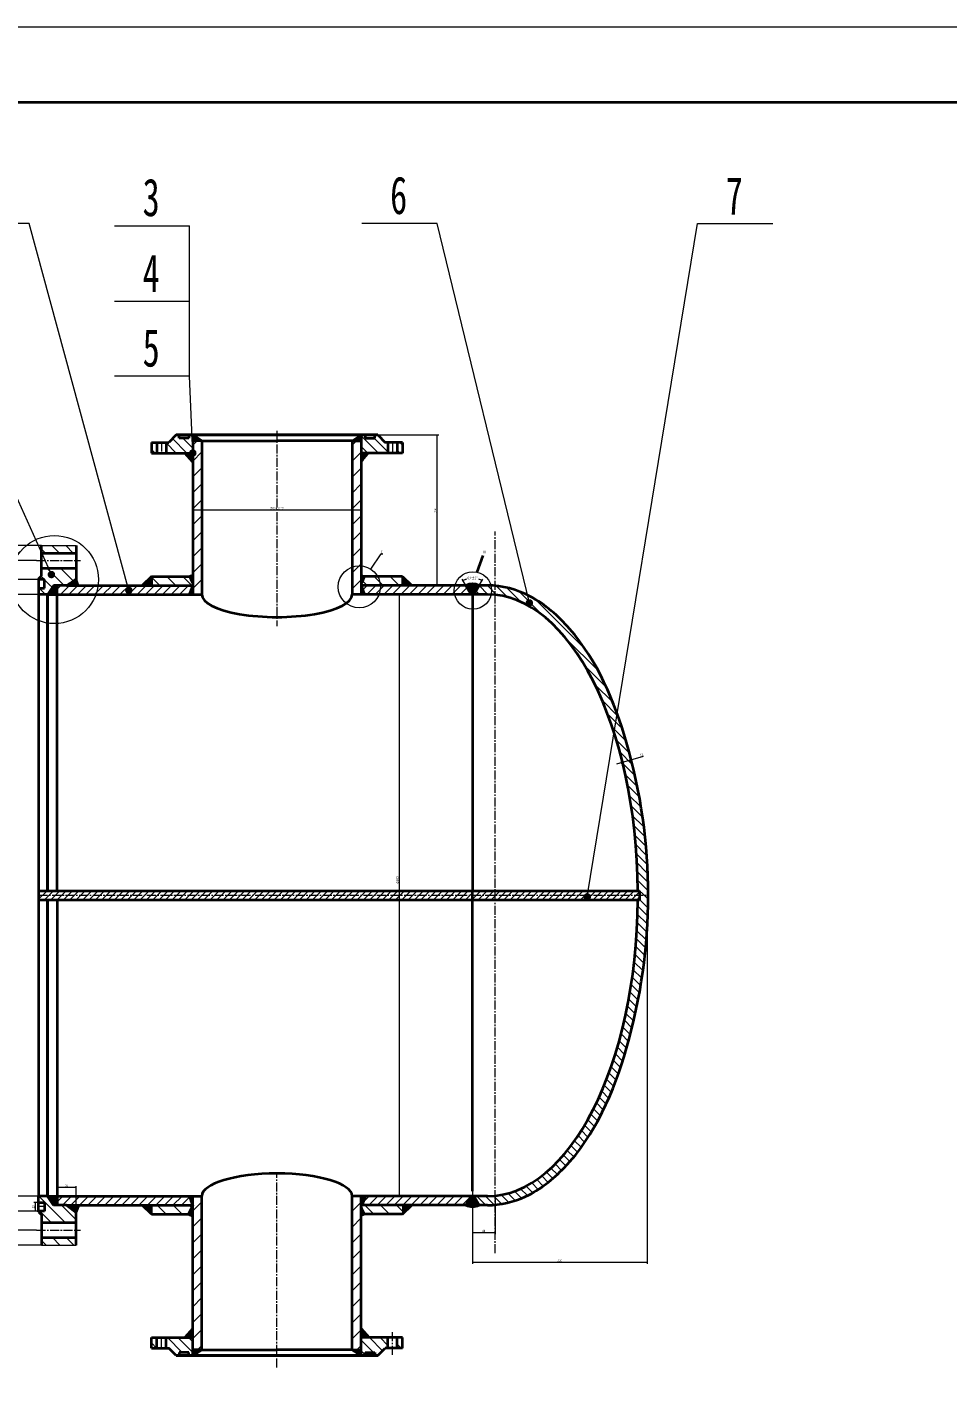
# Model space of a CAD drawing. Header units: millimetres. Extents: x -1952 to 2248, y -1493 to 1477.
# Drawn here: x -1335 to -111, y -335 to 1477 of the extents above; entities that cross this region are included whole.
import ezdxf

# ---------------------------------------------------------------- set-up
doc = ezdxf.new("R2010")
doc.units = ezdxf.units.MM
doc.linetypes.add('点画线', pattern=[18, 12, -2, 2, -2])
doc.layers.get('0').update_dxf_attribs({"lineweight": 35})
for name, color, linetype, lineweight, true_color in [('中心线层', 1, '点画线', 18, 0xff0000), ('剖面线层', 4, 'Continuous', 18, 0x00ffff), ('尺寸线层', 3, 'Continuous', 18, 0x00ff00)]:
    doc.layers.add(name, color=color, linetype=linetype, lineweight=lineweight, true_color=true_color)
doc.layers.add('粗实线层', color=7, linetype='Continuous', lineweight=35)
doc.layers.add('细实线层', color=7, linetype='Continuous', lineweight=18)
doc.styles.add('标准', font='', dxfattribs={"width": 0.667})
doc.styles.get('标准').set_extended_font_data('宋体')
doc.dimstyles.new('标准', dxfattribs={"dimscale": 10, "dimtxt": 3.5, "dimasz": 4, "dimexe": 2, "dimexo": 0, "dimtad": 1, "dimdsep": 46, "dimtxsty": '标准', "dimcen": 0, "dimdle": 6, "dimazin": 2, "dimtfac": 0.707107, "dimtdec": 3, "dimtmove": 0, "dimatfit": 3, "dimfxl": 1, "dimtolj": 1, "dimlwd": -1, "dimlwe": -1, "dimarcsym": 1})
pattern_1 = [(135, (0, 0), (-10.6066, -10.6066), [])]
pattern_2 = [(45, (0, 0), (-10.6066, 10.6066), [])]
pattern_3 = [(45, (0, 0), (-0.00707106781, 0.00707106781), [])]
pattern_4 = [(135, (0, 0), (-5.656854, -5.656854), [])]
pattern_5 = [(135, (0, 0), (-9.19239, -9.19239), [])]

# ---------------------------------------------------------------- blocks, each defined once
blk = doc.blocks.new('*X1')
at = {"layer": '粗实线层'}
blk.add_line((200, 138.5), (-200, 138.5), dxfattribs=at)
at = {"layer": '细实线层'}
blk.add_line((210, 148.5), (-210, 148.5), dxfattribs=at)
blk = doc.blocks.new('*X3')
at = {"layer": '尺寸线层', "linetype": 'Continuous'}
for points in [[(-755.7, 741.1), (-751.9, 742.4), (-752.3, 743.3)], [(-730.6, 741.1), (-734.4, 742.4), (-734, 743.3)]]:
    blk.add_hatch(color=0, dxfattribs=at).paths.add_polyline_path(points, flags=0)
at = {"layer": '尺寸线层', "color": 0}
for p, q in [((-752, 734.7), (-756.7, 742.9)), ((-734.3, 734.7), (-729.5, 742.9))]:
    blk.add_line(p, q, dxfattribs=at)
at = {"layer": '尺寸线层', "color": 0, "linetype": 'Continuous'}
for start, end in [(109.2686, 120.3398), (59.6602, 70.7314)]:
    blk.add_arc((-743.1, 719.6), 24.9, start, end, dxfattribs=at)
at = {"layer": '尺寸线层', "color": 0, "insert": (-743.1, 744.5), "char_height": 3.5, "width": 24.656, "attachment_point": 5, "line_spacing_factor": 1.15057, "style": '标准'}
blk.add_mtext('\\T1.1;60%%D%%P5%%D', dxfattribs=at)
blk = doc.blocks.new('*X4')
at = {"layer": '细实线层', "color": 0, "linetype": 'ByBlock'}
blk.add_circle((0, 0), 24.9, dxfattribs=at)
blk = doc.blocks.new('*X7')
at = {"layer": '细实线层', "color": 0, "linetype": 'ByBlock'}
for p, q in [((15.5, 23.3), (29.1, 43.7)), ((29.1, 43.7), (31.2, 43.7))]:
    blk.add_line(p, q, dxfattribs=at)
blk.add_circle((0, 0), 28, dxfattribs=at)
at = {"layer": '尺寸线层', "color": 0, "linetype": 'ByBlock', "insert": (30.1, 44.7), "char_height": 3.5, "width": 2.864, "attachment_point": 8, "line_spacing_factor": 1.15057, "style": '标准'}
blk.add_mtext('\\T1.1;I', dxfattribs=at)
blk = doc.blocks.new('*X13')
at = {"layer": '细实线层', "color": 0, "linetype": 'ByBlock'}
for p, q in [((-95.6, 69.9), (-99.8, 69.9)), ((-47.3, 34.6), (-95.6, 69.9))]:
    blk.add_line(p, q, dxfattribs=at)
blk.add_circle((0, 0), 58.6, dxfattribs=at)
at = {"layer": '尺寸线层', "color": 0, "linetype": 'ByBlock', "insert": (-97.7, 71), "char_height": 3.5, "width": 5.728, "attachment_point": 8, "line_spacing_factor": 1.15057, "style": '标准'}
blk.add_mtext('\\T1.1;II', dxfattribs=at)
blk = doc.blocks.new('*X26')
at = {"layer": '尺寸线层', "linetype": 'Continuous'}
for points in [[(-840.6, 722.7), (-840.1, 718.7), (-841.1, 718.7)], [(-840.6, -77.3), (-840.1, -73.3), (-841.1, -73.3)]]:
    blk.add_hatch(color=0, dxfattribs=at).paths.add_polyline_path(points, flags=0)
at = {"layer": '尺寸线层', "color": 0, "linetype": 'Continuous'}
for p, q in [((-831.7, 722.7), (-842.6, 722.7)), ((-840.6, 722.7), (-840.6, -77.3)), ((-790.1, -77.3), (-842.6, -77.3))]:
    blk.add_line(p, q, dxfattribs=at)
at = {"layer": '尺寸线层', "color": 0, "linetype": 'Continuous', "insert": (-843, 343.2), "char_height": 3.5, "width": 11.456, "attachment_point": 5, "rotation": 90, "line_spacing_factor": 1.15057, "style": '标准'}
blk.add_mtext('\\T1.1;%%C800', dxfattribs=at)
blk = doc.blocks.new('*X27')
at = {"layer": '尺寸线层', "linetype": 'Continuous'}
for points in [[(-1369.9, 722.7), (-1369.4, 718.7), (-1370.4, 718.7)], [(-1369.9, -77.3), (-1369.4, -73.3), (-1370.4, -73.3)]]:
    blk.add_hatch(color=0, dxfattribs=at).paths.add_polyline_path(points, flags=0)
at = {"layer": '尺寸线层', "color": 0, "linetype": 'Continuous'}
for p, q in [((-1295.5, 722.7), (-1371.9, 722.7)), ((-1369.9, 722.7), (-1369.9, -77.3)), ((-1295.5, -77.3), (-1371.9, -77.3))]:
    blk.add_line(p, q, dxfattribs=at)
at = {"layer": '尺寸线层', "color": 0, "linetype": 'Continuous', "insert": (-1372.2, 322.7), "char_height": 3.5, "width": 11.456, "attachment_point": 5, "rotation": 90, "line_spacing_factor": 1.15057, "style": '标准'}
blk.add_mtext('\\T1.1;%%C800', dxfattribs=at)
blk = doc.blocks.new('*X28')
at = {"layer": '尺寸线层', "linetype": 'Continuous'}
for points in [[(-545.3, 499.4), (-549.3, 498.7), (-549, 497.8)], [(-533.7, 502.7), (-530, 504.3), (-529.7, 503.3)]]:
    blk.add_hatch(color=0, dxfattribs=at).paths.add_polyline_path(points, flags=0)
at = {"layer": '尺寸线层', "color": 0, "linetype": 'Continuous'}
for p, q in [((-551.1, 497.7), (-515.7, 507.9)), ((-545.5, 500), (-544.8, 497.4)), ((-533.9, 503.3), (-533.2, 500.8))]:
    blk.add_line(p, q, dxfattribs=at)
at = {"layer": '尺寸线层', "color": 0, "linetype": 'Continuous', "insert": (-518.2, 509.6), "char_height": 3.5, "width": 7.237, "attachment_point": 5, "rotation": 16.0399, "line_spacing_factor": 1.15057, "style": '标准'}
blk.add_mtext('\\T1.1;12', dxfattribs=at)
blk = doc.blocks.new('*X29')
at = {"layer": '尺寸线层', "linetype": 'Continuous'}
for points in [[(-1381.6, 742.5), (-1381.1, 738.5), (-1382.1, 738.5)], [(-1381.6, -97.1), (-1381.1, -93.1), (-1382.1, -93.1)]]:
    blk.add_hatch(color=0, dxfattribs=at).paths.add_polyline_path(points, flags=0)
at = {"layer": '尺寸线层', "color": 0, "linetype": 'Continuous'}
for p, q in [((-1320.2, 742.5), (-1383.6, 742.5)), ((-1381.6, 742.5), (-1381.6, -97.1)), ((-1320.2, -97.1), (-1383.6, -97.1))]:
    blk.add_line(p, q, dxfattribs=at)
at = {"layer": '尺寸线层', "color": 0, "linetype": 'Continuous', "insert": (-1384, 322.7), "char_height": 3.5, "width": 11.456, "attachment_point": 5, "rotation": 90, "line_spacing_factor": 1.15057, "style": '标准'}
blk.add_mtext('\\T1.1;%%C845', dxfattribs=at)
blk = doc.blocks.new('*X30')
at = {"layer": '尺寸线层', "linetype": 'Continuous'}
for points in [[(-1324.7, -85.8), (-1324.2, -89.8), (-1325.2, -89.8)], [(-1324.7, -97.1), (-1324.2, -93.1), (-1325.2, -93.1)]]:
    blk.add_hatch(color=0, dxfattribs=at).paths.add_polyline_path(points, flags=0)
at = {"layer": '尺寸线层', "color": 0, "linetype": 'Continuous'}
for p, q in [((-1320.2, -85.8), (-1326.7, -85.8)), ((-1324.7, -85.8), (-1324.7, -97.1)), ((-1320.2, -97.1), (-1326.7, -97.1))]:
    blk.add_line(p, q, dxfattribs=at)
at = {"layer": '尺寸线层', "color": 0, "linetype": 'Continuous', "insert": (-1327.1, -91.4), "char_height": 3.5, "width": 2611.685, "attachment_point": 5, "rotation": 89.8846, "line_spacing_factor": 1.15057, "style": '标准'}
blk.add_mtext('\\T1.1;12', dxfattribs=at)
blk = doc.blocks.new('*X31')
at = {"layer": '尺寸线层', "linetype": 'Continuous'}
for points in [[(-1295.5, -65.9), (-1291.5, -66.4), (-1291.5, -65.4)], [(-1270.1, -65.9), (-1274.1, -66.4), (-1274.1, -65.4)]]:
    blk.add_hatch(color=0, dxfattribs=at).paths.add_polyline_path(points, flags=0)
at = {"layer": '尺寸线层', "color": 0, "linetype": 'Continuous'}
for p, q in [((-1295.5, -77.3), (-1295.5, -63.9)), ((-1270.1, -65.9), (-1295.5, -65.9)), ((-1270.1, -89.3), (-1270.1, -63.9))]:
    blk.add_line(p, q, dxfattribs=at)
at = {"layer": '尺寸线层', "color": 0, "linetype": 'Continuous', "insert": (-1282.8, -63.6), "char_height": 3.5, "width": 5.728, "attachment_point": 5, "line_spacing_factor": 1.15057, "style": '标准'}
blk.add_mtext('\\T1.1;24', dxfattribs=at)
blk = doc.blocks.new('*X32')
at = {"layer": '尺寸线层', "linetype": 'Continuous'}
for points in [[(-1431.6, 767.7), (-1432.1, 763.7), (-1431.1, 763.7)], [(-1431.6, -122.3), (-1432.1, -118.3), (-1431.1, -118.3)]]:
    blk.add_hatch(color=0, dxfattribs=at).paths.add_polyline_path(points, flags=0)
at = {"layer": '尺寸线层', "color": 0, "linetype": 'Continuous'}
for p, q in [((-1322.9, 767.7), (-1433.6, 767.7)), ((-1431.6, -122.3), (-1431.6, 767.7)), ((-1322.9, -122.3), (-1433.6, -122.3))]:
    blk.add_line(p, q, dxfattribs=at)
at = {"layer": '尺寸线层', "color": 0, "linetype": 'Continuous', "insert": (-1434, 322.7), "char_height": 3.5, "width": 8.592, "attachment_point": 5, "rotation": 90, "line_spacing_factor": 1.15057, "style": '标准'}
blk.add_mtext('\\T1.1;890', dxfattribs=at)
blk = doc.blocks.new('*X33')
at = {"layer": '尺寸线层', "linetype": 'Continuous'}
for points in [[(-1471.8, 787.7), (-1472.3, 783.7), (-1471.3, 783.7)], [(-1471.8, -142.3), (-1472.3, -138.3), (-1471.3, -138.3)]]:
    blk.add_hatch(color=0, dxfattribs=at).paths.add_polyline_path(points, flags=0)
at = {"layer": '尺寸线层', "color": 0, "linetype": 'Continuous'}
for p, q in [((-1316.1, 787.7), (-1473.8, 787.7)), ((-1471.8, -142.3), (-1471.8, 787.7)), ((-1316.1, -142.3), (-1473.8, -142.3))]:
    blk.add_line(p, q, dxfattribs=at)
at = {"layer": '尺寸线层', "color": 0, "linetype": 'Continuous', "insert": (-1474.2, 322.7), "char_height": 3.5, "width": 8.592, "attachment_point": 5, "rotation": 90, "line_spacing_factor": 1.15057, "style": '标准'}
blk.add_mtext('\\T1.1;930', dxfattribs=at)
blk = doc.blocks.new('*X34')
at = {"layer": '尺寸线层', "linetype": 'Continuous'}
for points in [[(-743.1, -125.8), (-739.1, -126.3), (-739.1, -125.3)], [(-713.1, -125.8), (-717.1, -126.3), (-717.1, -125.3)]]:
    blk.add_hatch(color=0, dxfattribs=at).paths.add_polyline_path(points, flags=0)
at = {"layer": '尺寸线层', "color": 0, "linetype": 'Continuous'}
for p, q in [((-743.1, -65.9), (-743.1, -127.8)), ((-713.1, -76.8), (-713.1, -127.8)), ((-713.1, -125.8), (-743.1, -125.8))]:
    blk.add_line(p, q, dxfattribs=at)
at = {"layer": '尺寸线层', "color": 0, "linetype": 'Continuous', "insert": (-728.1, -123.5), "char_height": 3.5, "width": 5.728, "attachment_point": 5, "line_spacing_factor": 1.15057, "style": '标准'}
blk.add_mtext('\\T1.1;40', dxfattribs=at)
blk = doc.blocks.new('*X35')
at = {"layer": '尺寸线层', "linetype": 'Continuous'}
for points in [[(-790.1, 934.7), (-790.6, 930.7), (-789.6, 930.7)], [(-790.1, 734.7), (-790.6, 738.7), (-789.6, 738.7)]]:
    blk.add_hatch(color=0, dxfattribs=at).paths.add_polyline_path(points, flags=0)
at = {"layer": '尺寸线层', "color": 0, "linetype": 'Continuous'}
for p, q in [((-869.1, 934.7), (-788.1, 934.7)), ((-790.1, 734.7), (-790.1, 934.7)), ((-798.3, 734.7), (-788.1, 734.7))]:
    blk.add_line(p, q, dxfattribs=at)
at = {"layer": '尺寸线层', "color": 0, "linetype": 'Continuous', "insert": (-792.5, 834.7), "char_height": 3.5, "width": 8.592, "attachment_point": 5, "rotation": 90, "line_spacing_factor": 1.15057, "style": '标准'}
blk.add_mtext('\\T1.1;200', dxfattribs=at)
blk = doc.blocks.new('*X36')
at = {"layer": '尺寸线层', "linetype": 'Continuous'}
for points in [[(-1115.1, 834.7), (-1111.1, 834.2), (-1111.1, 835.2)], [(-891.1, 834.7), (-895.1, 834.2), (-895.1, 835.2)]]:
    blk.add_hatch(color=0, dxfattribs=at).paths.add_polyline_path(points, flags=0)
at = {"layer": '尺寸线层', "color": 0, "linetype": 'Continuous'}
for p, q in [((-1115.1, 822.9), (-1115.1, 836.7)), ((-891.1, 834.7), (-1115.1, 834.7)), ((-891.1, 832.1), (-891.1, 836.7))]:
    blk.add_line(p, q, dxfattribs=at)
at = {"layer": '尺寸线层', "color": 0, "linetype": 'Continuous', "insert": (-1003.1, 837.1), "char_height": 3.5, "width": 22.538, "attachment_point": 5, "line_spacing_factor": 1.15057, "style": '标准'}
blk.add_mtext('\\T1.1;%%C224×12', dxfattribs=at)
blk = doc.blocks.new('*X37')
at = {"layer": '尺寸线层', "linetype": 'Continuous'}
for points in [[(-743.1, -165), (-739.1, -164.5), (-739.1, -165.5)], [(-511.1, -165), (-515.1, -164.5), (-515.1, -165.5)]]:
    blk.add_hatch(color=0, dxfattribs=at).paths.add_polyline_path(points, flags=0)
at = {"layer": '尺寸线层', "color": 0, "linetype": 'Continuous'}
for p, q in [((-511.1, 322.7), (-511.1, -167)), ((-743.1, -127.8), (-743.1, -167)), ((-743.1, -165), (-511.1, -165))]:
    blk.add_line(p, q, dxfattribs=at)
at = {"layer": '尺寸线层', "color": 0, "linetype": 'Continuous', "insert": (-627.1, -162.7), "char_height": 3.5, "width": 8.592, "attachment_point": 5, "line_spacing_factor": 1.15057, "style": '标准'}
blk.add_mtext('\\T1.1;250', dxfattribs=at)
blk = doc.blocks.new('*X43')
at = {"layer": '细实线层', "lineweight": 18}
h = blk.add_hatch(color=256, dxfattribs=at)
edge = h.paths.add_edge_path(flags=0)
edge.add_arc((0, 0), 5, 0, 360)
at = {"layer": '细实线层'}
for p, q in [((-210, 466.6), (-310, 466.6)), ((0, 0), (-210, 466.6))]:
    blk.add_line(p, q, dxfattribs=at)
at = {"layer": '细实线层', "lineweight": 18, "insert": (-260, 478.6), "char_height": 50, "width": 40.914, "attachment_point": 8, "line_spacing_factor": 1.15057, "style": '标准'}
blk.add_mtext('\\T1.1;1', dxfattribs=at)
blk = doc.blocks.new('*X44')
at = {"layer": '细实线层', "lineweight": 18}
h = blk.add_hatch(color=256, dxfattribs=at)
edge = h.paths.add_edge_path(flags=0)
edge.add_arc((0, 0), 5, 0, 360)
at = {"layer": '细实线层'}
for p, q in [((-132.6, 487.5), (-232.6, 487.5)), ((0, 0), (-132.6, 487.5))]:
    blk.add_line(p, q, dxfattribs=at)
at = {"layer": '细实线层', "lineweight": 18, "insert": (-182.6, 499.5), "char_height": 50, "width": 40.914, "attachment_point": 8, "line_spacing_factor": 1.15057, "style": '标准'}
blk.add_mtext('\\T1.1;2', dxfattribs=at)
blk = doc.blocks.new('*X45')
at = {"layer": '细实线层', "lineweight": 18}
h = blk.add_hatch(color=256, dxfattribs=at)
edge = h.paths.add_edge_path(flags=0)
edge.add_arc((0, 0), 5, 0, 360)
at = {"layer": '细实线层'}
for p, q in [((-104.2, 302.1), (-4.2, 302.1)), ((-4.2, 202.1), (-4.2, 302.1)), ((-104.2, 202.1), (-4.2, 202.1)), ((-4.2, 102.1), (-4.2, 202.1)), ((-4.2, 102.1), (-104.2, 102.1)), ((0, 0), (-4.2, 102.1))]:
    blk.add_line(p, q, dxfattribs=at)
at = {"layer": '细实线层', "lineweight": 18, "char_height": 50, "width": 40.914, "attachment_point": 8, "line_spacing_factor": 1.15057, "style": '标准'}
for s, insert in [('\\T1.1;3', (-54.2, 314.1)), ('\\T1.1;4', (-54.2, 214.1)), ('\\T1.1;5', (-54.2, 114.1))]:
    blk.add_mtext(s, dxfattribs=dict(at, insert=insert))
blk = doc.blocks.new('*X46')
at = {"layer": '细实线层', "lineweight": 18}
h = blk.add_hatch(color=256, dxfattribs=at)
edge = h.paths.add_edge_path(flags=0)
edge.add_arc((0, 0), 5, 0, 360)
at = {"layer": '细实线层'}
for p, q in [((-122.6, 504.2), (-222.6, 504.2)), ((0, 0), (-122.6, 504.2))]:
    blk.add_line(p, q, dxfattribs=at)
at = {"layer": '细实线层', "lineweight": 18, "insert": (-172.6, 516.2), "char_height": 50, "width": 40.914, "attachment_point": 8, "line_spacing_factor": 1.15057, "style": '标准'}
blk.add_mtext('\\T1.1;6', dxfattribs=at)
blk = doc.blocks.new('*X47')
at = {"layer": '细实线层', "lineweight": 18}
h = blk.add_hatch(color=256, dxfattribs=at)
edge = h.paths.add_edge_path(flags=0)
edge.add_arc((0, 0), 5, 0, 360)
at = {"layer": '细实线层'}
for p, q in [((0, 0), (146.7, 895.2)), ((146.7, 895.2), (246.7, 895.2))]:
    blk.add_line(p, q, dxfattribs=at)
at = {"layer": '细实线层', "lineweight": 18, "insert": (196.7, 907.2), "char_height": 50, "width": 40.914, "attachment_point": 8, "line_spacing_factor": 1.15057, "style": '标准'}
blk.add_mtext('\\T1.1;7', dxfattribs=at)

msp = doc.modelspace()

# ---------------------------------------------------------------- hatches: boundary and pattern name
at = {"layer": '剖面线层'}
h = msp.add_hatch(dxfattribs=at)
h.set_pattern_fill('UserPattern', color=256, scale=10, angle=135, style=0, pattern_type=0)
h.set_pattern_definition([(135, (0, 0), (-7.07107, -7.07107), [])])
h.paths.add_polyline_path([(-843.201, -279.265), (-843.201, -271.284), (-843.201, -265.265), (-836.133, -265.265), (-836.133, -279.265)], flags=0)
h.paths.add_polyline_path([(-891.133, -281.584), (-891.133, -274.735), (-891.133, -265.265), (-880.747, -265.265), (-855.615, -265.265), (-855.615, -279.265), (-859.133, -279.265), (-869.133, -289.265), (-872.967, -289.265), (-872.967, -285.021), (-885.753, -285.021), (-885.753, -289.265), (-891.133, -289.265)], flags=0)
h.paths.add_polyline_path([(-1150.651, -279.265), (-1150.651, -275.483), (-1150.651, -265.265), (-1125.519, -265.265), (-1120.271, -265.265), (-1115.133, -265.265), (-1115.133, -281.584), (-1115.133, -289.265), (-1120.513, -289.265), (-1120.513, -285.021), (-1133.3, -285.021), (-1133.3, -289.265), (-1137.133, -289.265), (-1147.133, -279.265)], flags=0)
h.paths.add_polyline_path([(-1170.133, -279.265), (-1170.133, -271.471), (-1170.133, -265.265), (-1163.065, -265.265), (-1163.065, -279.265)], flags=0)
h.paths.add_polyline_path([(-843.201, 910.735), (-843.201, 918.747), (-843.201, 924.735), (-836.133, 924.735), (-836.133, 910.735)], flags=0)
h.paths.add_polyline_path([(-891.133, 910.735), (-891.133, 920.059), (-891.133, 927.054), (-891.133, 934.735), (-885.753, 934.735), (-885.753, 930.492), (-872.967, 930.492), (-872.967, 934.735), (-869.133, 934.735), (-859.133, 924.735), (-855.615, 924.735), (-855.615, 910.735)], flags=0)
h.paths.add_polyline_path([(-1150.651, 910.735), (-1150.651, 923.437), (-1150.651, 924.735), (-1147.133, 924.735), (-1137.133, 934.735), (-1133.3, 934.735), (-1133.3, 930.492), (-1120.513, 930.492), (-1120.513, 934.735), (-1115.133, 934.735), (-1115.133, 927.054), (-1115.133, 910.735), (-1125.519, 910.735)], flags=0)
h.paths.add_polyline_path([(-1170.133, 910.735), (-1170.133, 918.566), (-1170.133, 924.735), (-1163.065, 924.735), (-1163.065, 910.735)], flags=0)
h = msp.add_hatch(dxfattribs=at)
h.set_pattern_fill('ANSI37', color=256, scale=0.01, style=0)
h.paths.add_polyline_path([(-1115.133, 927.054), (-1115.133, 931.221), (-1115.133, 934.735), (-1103.133, 927.054)], flags=0)
h = msp.add_hatch(dxfattribs=at)
h.set_pattern_fill('UserPattern', color=256, scale=15, angle=45, style=0, pattern_type=0)
h.set_pattern_definition(pattern_2)
h.paths.add_polyline_path([(-1115.133, 746.735), (-1115.133, 866.013), (-1115.133, 910.735), (-1115.133, 927.054), (-1103.133, 927.054), (-1103.133, 722.735), (-1115.133, 722.735), (-1115.133, 734.735)], flags=0)
h.paths.add_polyline_path([(-903.133, 722.735), (-903.133, 836.302), (-903.133, 927.054), (-891.133, 927.054), (-891.133, 910.735), (-891.133, 746.735), (-891.133, 734.735), (-891.133, 722.735)], flags=0)
h = msp.add_hatch(dxfattribs=at)
h.set_pattern_fill('ANSI37', color=256, scale=0.01, style=0)
h.paths.add_polyline_path([(-903.133, 927.054), (-898.04, 930.314), (-891.133, 934.735), (-891.133, 927.054)], flags=0)
h = msp.add_hatch(dxfattribs=at)
h.set_pattern_fill('UserPattern', color=256, scale=0.01, angle=45, style=0, pattern_type=0)
h.set_pattern_definition(pattern_3)
h.paths.add_polyline_path([(-1115.133, 910.735), (-1115.133, 905.513), (-1115.133, 898.476), (-1125.519, 910.735)], flags=0)
h = msp.add_hatch(dxfattribs=at)
h.set_pattern_fill('UserPattern', color=256, scale=0.01, angle=45, style=0, pattern_type=0)
h.set_pattern_definition(pattern_3)
h.paths.add_polyline_path([(-891.133, 910.735), (-891.133, 905.513), (-891.133, 898.476), (-880.747, 910.735)], flags=0)
h = msp.add_hatch(dxfattribs=at)
h.set_pattern_fill('UserPattern', color=256, scale=13, angle=135, style=0, pattern_type=0)
h.set_pattern_definition(pattern_5)
h.paths.add_polyline_path([(-1316.133, 777.735), (-1316.133, 784.588), (-1316.133, 787.735), (-1270.133, 787.735), (-1270.133, 777.735)], flags=0)
h.paths.add_polyline_path([(-1320.175, 743.447), (-1317.662, 745.966), (-1316.133, 747.498), (-1316.133, 757.735), (-1270.133, 757.735), (-1270.133, 743.085), (-1270.133, 734.735), (-1283.133, 734.735), (-1295.465, 734.735), (-1295.465, 722.735), (-1308.238, 722.735), (-1320.133, 722.735), (-1320.15, 731.272), (-1312.238, 731.272), (-1312.238, 742.549), (-1320.173, 742.549)], flags=0)
h = msp.add_hatch(dxfattribs=at)
h.set_pattern_fill('ANSI37', color=256, scale=0.01, style=0)
h.paths.add_polyline_path([(-1266.656, 734.735), (-1267.352, 736.637), (-1270.133, 744.235), (-1283.133, 734.735)], flags=0)
h = msp.add_hatch(dxfattribs=at)
h.set_pattern_fill('ANSI37', color=256, scale=0.01, style=0)
h.paths.add_polyline_path([(-1182.286, 734.735), (-1177.48, 739.482), (-1170.133, 746.735), (-1170.133, 734.735)], flags=0)
h = msp.add_hatch(dxfattribs=at)
h.set_pattern_fill('UserPattern', color=256, scale=15, angle=135, style=0, pattern_type=0)
h.set_pattern_definition(pattern_1)
h.paths.add_polyline_path([(-891.133, 734.735), (-891.133, 739.796), (-891.133, 746.735), (-836.133, 746.735), (-836.133, 734.735)], flags=0)
h.paths.add_polyline_path([(-1170.133, 734.735), (-1170.133, 737.564), (-1170.133, 746.735), (-1115.133, 746.735), (-1115.133, 734.735)], flags=0)
h = msp.add_hatch(dxfattribs=at)
h.set_pattern_fill('UserPattern', color=256, scale=0.01, angle=45, style=0, pattern_type=0)
h.set_pattern_definition(pattern_3)
h.paths.add_polyline_path([(-1120.685, 746.735), (-1120.032, 745.324), (-1115.133, 734.735), (-1115.133, 746.735)], flags=0)
h.paths.add_polyline_path([(-1115.133, 749.118), (-1119.331, 747.406), (-1120.731, 746.835), (-1120.685, 746.735), (-1115.133, 746.735)], flags=0)
h = msp.add_hatch(dxfattribs=at)
h.set_pattern_fill('UserPattern', color=256, scale=0.01, angle=45, style=0, pattern_type=0)
h.set_pattern_definition(pattern_3)
h.paths.add_polyline_path([(-885.582, 746.735), (-886.235, 745.324), (-891.133, 734.735), (-891.133, 746.735)], flags=0)
h.paths.add_polyline_path([(-891.133, 749.118), (-886.935, 747.406), (-885.536, 746.835), (-885.582, 746.735), (-891.133, 746.735)], flags=0)
h = msp.add_hatch(dxfattribs=at)
h.set_pattern_fill('ANSI37', color=256, scale=0.01, style=0)
h.paths.add_polyline_path([(-836.133, 734.735), (-836.133, 734.945), (-836.133, 746.735), (-823.98, 734.735)], flags=0)
h = msp.add_hatch(dxfattribs=at)
h.set_pattern_fill('ANSI37', color=256, scale=0.01, style=0)
h.paths.add_polyline_path([(-1300.518, 734.735), (-1303.749, 729.713), (-1308.238, 722.735), (-1295.465, 722.735), (-1295.465, 734.735)], flags=0)
h = msp.add_hatch(dxfattribs=at)
h.set_pattern_fill('ANSI37', color=256, scale=0.01, style=0)
h.paths.add_polyline_path([(-1300.518, 734.735), (-1303.749, 729.713), (-1308.238, 722.735), (-1295.465, 722.735), (-1295.465, 734.735)], flags=0)
h = msp.add_hatch(dxfattribs=at)
h.set_pattern_fill('UserPattern', color=256, scale=8, angle=45, style=0, pattern_type=0)
h.set_pattern_definition([(45, (0, 0), (-5.656854, 5.656854), [])])
h.paths.add_polyline_path([(-1295.465, 722.735), (-1295.465, 729.414), (-1295.465, 734.735), (-1283.133, 734.735), (-1270.133, 734.735), (-1182.286, 734.735), (-1170.133, 734.735), (-1115.133, 734.735), (-1115.133, 722.735)], flags=0)
h.paths.add_polyline_path([(-891.133, 722.735), (-891.133, 728.965), (-891.133, 734.735), (-836.133, 734.735), (-823.98, 734.735), (-751.969, 734.735), (-744.945, 722.735)], flags=0)
h.paths.add_polyline_path([(-890.126, -89.265), (-887.765, -82.947), (-885.641, -77.265), (-744.945, -77.265), (-751.969, -89.265)], flags=0)
h.paths.add_polyline_path([(-1295.465, -89.265), (-1295.465, -81.431), (-1295.465, -77.265), (-1115.133, -77.265), (-1115.133, -89.265), (-1170.133, -89.265), (-1266.656, -89.265), (-1270.133, -89.265), (-1283.133, -89.265)], flags=0)
h = msp.add_hatch(dxfattribs=at)
h.set_pattern_fill('ANSI37', color=256, scale=0.01, style=0)
h.paths.add_polyline_path([(-1115.133, 734.735), (-1115.133, 733.651), (-1115.133, 722.735), (-1120.625, 722.735), (-1116.141, 734.735)], flags=0)
h.paths.add_polyline_path([(-1115.692, 735.937), (-1115.314, 735.124), (-1115.133, 734.735), (-1116.141, 734.735)], flags=0)
h = msp.add_hatch(dxfattribs=at)
h.set_pattern_fill('ANSI37', color=256, scale=0.01, style=0)
h.paths.add_polyline_path([(-891.133, 734.735), (-891.133, 733.651), (-891.133, 722.735), (-885.641, 722.735), (-890.126, 734.735)], flags=0)
h.paths.add_polyline_path([(-890.575, 735.937), (-890.953, 735.124), (-891.133, 734.735), (-890.126, 734.735)], flags=0)
h = msp.add_hatch(dxfattribs=at)
h.set_pattern_fill('ANSI37', color=256, scale=0.01, style=0)
edge = h.paths.add_edge_path(flags=0)
edge.add_line((-742.581, 724.901), (-751.297, 734.031))
edge.add_line((-751.297, 734.031), (-751.969, 734.735))
edge.add_arc((-743.133, 716.034), 20.684, 64.711003, 115.288997, ccw=False)
edge.add_line((-734.297, 734.735), (-742.581, 724.901))
h = msp.add_hatch(dxfattribs=at)
h.set_pattern_fill('ANSI37', color=256, scale=0.01, style=0)
edge = h.paths.add_edge_path(flags=0)
edge.add_line((-744.945, 722.735), (-751.493, 733.923))
edge.add_line((-751.493, 733.923), (-751.969, 734.735))
edge.add_line((-743.133, 734.735), (-743.133, 722.735))
edge.add_line((-743.133, 722.735), (-744.945, 722.735))
edge = h.paths.add_edge_path(flags=0)
edge.add_line((-743.133, 722.735), (-743.133, 733.037))
edge.add_line((-743.133, 733.037), (-743.133, 734.735))
edge.add_line((-734.297, 734.735), (-741.321, 722.735))
edge.add_line((-741.321, 722.735), (-743.133, 722.735))
h = msp.add_hatch(dxfattribs=at)
h.set_pattern_fill('ANSI37', color=256, scale=0.01, style=0)
edge = h.paths.add_edge_path(flags=0)
edge.add_line((-743.133, 725.48), (-750.351, 733.04))
edge.add_line((-750.351, 733.04), (-751.969, 734.735))
edge.add_line((-743.133, 734.735), (-743.133, 725.48))
edge = h.paths.add_edge_path(flags=0)
edge.add_line((-743.133, 725.48), (-743.133, 733.08))
edge.add_line((-743.133, 733.08), (-743.133, 734.735))
edge.add_line((-734.297, 734.735), (-742.581, 724.901))
edge.add_line((-742.581, 724.901), (-743.133, 725.48))
h = msp.add_hatch(dxfattribs=at)
h.set_pattern_fill('UserPattern', color=256, scale=8, angle=135, style=0, pattern_type=0)
h.set_pattern_definition(pattern_4)
edge = h.paths.add_edge_path(flags=0)
edge.add_ellipse((-723.133, 322.735), major_axis=(0, 400), ratio=0.5, start_angle=270, end_angle=282.31847)
edge.add_ellipse((-723.133, 322.735), major_axis=(0, 400), ratio=0.5, start_angle=282.31847, end_angle=360)
edge.add_line((-723.133, 722.735), (-741.321, 722.735))
edge.add_line((-741.321, 722.735), (-734.297, 734.735))
edge.add_line((-734.297, 734.735), (-723.133, 734.735))
edge.add_spline(control_points=[(-723.133, 734.735), (-704.04, 734.735), (-665.257, 724.718), (-594.594, 666.179), (-556.202, 587.735), (-538.399, 526.063), (-521.062, 466.005), (-511.053, 397.047), (-511.055, 322.735)], knot_values=[0, 0, 0, 0, 81.92288349, 163.84576698, 327.69153396, 327.69153396, 327.69153396, 503.3200708, 503.3200708, 503.3200708, 503.3200708], weights=[1, 0.9776709, 0.94417725, 0.92184815, 0.9553418, 1, 0.91067385, 0.84528518, 0.803834], degree=3, periodic=0)
edge.add_line((-511.055, 322.735), (-523.133, 322.735))
h = msp.add_hatch(dxfattribs=at)
h.set_pattern_fill('UserPattern', color=256, scale=6, angle=45, style=0, pattern_type=0)
h.set_pattern_definition([(45, (0, 0), (-4.24264, 4.24264), [])])
h.paths.add_polyline_path([(-1320.24, 316.735), (-1320.24, 317.144), (-1320.238, 322.735), (-521.267, 322.735), (-521.267, 316.735), (-523.156, 316.735), (-1295.465, 316.735), (-1308.238, 316.735)], flags=0)
h.paths.add_polyline_path([(-1320.238, 322.735), (-1320.238, 323.303), (-1320.237, 328.735), (-1308.238, 328.735), (-1295.465, 328.735), (-523.156, 328.735), (-521.267, 328.735), (-521.267, 322.735)], flags=0)
h = msp.add_hatch(dxfattribs=at)
h.set_pattern_fill('UserPattern', color=256, scale=8, angle=135, style=0, pattern_type=0)
h.set_pattern_definition(pattern_4)
edge = h.paths.add_edge_path(flags=0)
edge.add_ellipse((-723.133, 322.735), major_axis=(0, 400), ratio=0.5, start_angle=180, end_angle=199.778343)
edge.add_ellipse((-723.133, 322.735), major_axis=(0, 400), ratio=0.5, start_angle=199.778343, end_angle=270)
edge.add_line((-523.133, 322.735), (-511.055, 322.735))
edge.add_spline(control_points=[(-511.055, 322.735), (-511.057, 251.915), (-520.172, 182.547), (-558.038, 51.375), (-599.603, -28.307), (-670.69, -81.259), (-706.264, -89.265), (-723.133, -89.265)], knot_values=[0, 0, 0, 0, 159.54363792, 159.54363792, 331.44969143, 417.40271819, 503.35574494, 503.35574494, 503.35574494, 503.35574494], weights=[0.803834, 0.76794467, 0.75, 0.75, 0.78125, 0.88541667, 0.95833333, 1], degree=3, periodic=0)
edge.add_line((-723.133, -89.265), (-734.297, -89.265))
edge.add_line((-734.297, -89.265), (-741.321, -77.265))
edge.add_line((-741.321, -77.265), (-723.133, -77.265))
h = msp.add_hatch(dxfattribs=at)
h.set_pattern_fill('UserPattern', color=256, scale=13, angle=135, style=0, pattern_type=0)
h.set_pattern_definition(pattern_5)
h.paths.add_polyline_path([(-1316.133, -102.028), (-1316.179, -101.981), (-1320.175, -97.977), (-1320.173, -97.079), (-1312.238, -97.079), (-1312.238, -90.802), (-1312.238, -85.802), (-1320.15, -85.801), (-1320.133, -77.265), (-1308.238, -77.265), (-1300.518, -89.265), (-1295.465, -89.265), (-1283.133, -89.265), (-1270.133, -98.765), (-1270.133, -112.265), (-1316.133, -112.265)], flags=0)
h.paths.add_polyline_path([(-1316.133, -142.265), (-1316.133, -138.571), (-1316.133, -132.265), (-1270.133, -132.265), (-1270.133, -142.265)], flags=0)
h = msp.add_hatch(dxfattribs=at)
h.set_pattern_fill('ANSI37', color=256, scale=0.01, style=0)
h.paths.add_polyline_path([(-1300.518, -89.265), (-1303.749, -84.243), (-1308.238, -77.265), (-1295.465, -77.265), (-1295.465, -89.265)], flags=0)
h = msp.add_hatch(dxfattribs=at)
h.set_pattern_fill('ANSI37', color=256, scale=0.01, style=0)
h.paths.add_polyline_path([(-1270.133, -98.765), (-1280.465, -91.215), (-1283.133, -89.265), (-1266.656, -89.265)], flags=0)
h = msp.add_hatch(dxfattribs=at)
h.set_pattern_fill('ANSI37', color=256, scale=0.01, style=0)
h.paths.add_polyline_path([(-1283.133, -89.265), (-1280.004, -91.552), (-1270.133, -98.765), (-1266.862, -89.265)], flags=0)
h = msp.add_hatch(dxfattribs=at)
h.set_pattern_fill('ANSI37', color=256, scale=0.01, style=0)
h.paths.add_polyline_path([(-1266.656, -89.265), (-1267.352, -91.167), (-1270.133, -98.765), (-1283.133, -89.265)], flags=0)
h = msp.add_hatch(dxfattribs=at)
h.set_pattern_fill('ANSI37', color=256, scale=0.01, style=0)
h.paths.add_polyline_path([(-1266.656, -89.265), (-1267.352, -91.167), (-1270.133, -98.765), (-1283.133, -89.265)], flags=0)
h = msp.add_hatch(dxfattribs=at)
h.set_pattern_fill('ANSI37', color=256, scale=0.01, style=0)
h.paths.add_polyline_path([(-1182.286, -89.265), (-1177.48, -94.011), (-1170.133, -101.265), (-1170.133, -89.265)], flags=0)
h = msp.add_hatch(dxfattribs=at)
h.set_pattern_fill('UserPattern', color=256, scale=15, angle=135, style=0, pattern_type=0)
h.set_pattern_definition(pattern_1)
h.paths.add_polyline_path([(-891.133, -101.265), (-891.133, -95.915), (-891.133, -89.265), (-836.133, -89.265), (-836.133, -101.265)], flags=0)
h.paths.add_polyline_path([(-1170.133, -101.265), (-1170.133, -95.528), (-1170.133, -89.265), (-1115.133, -89.265), (-1115.133, -101.265)], flags=0)
h = msp.add_hatch(dxfattribs=at)
h.set_pattern_fill('UserPattern', color=256, scale=0.01, angle=45, style=0, pattern_type=0)
h.set_pattern_definition(pattern_3)
h.paths.add_polyline_path([(-1120.685, -101.265), (-1120.032, -99.853), (-1115.133, -89.265), (-1115.133, -101.265)], flags=0)
h.paths.add_polyline_path([(-1115.133, -103.648), (-1119.331, -101.935), (-1120.731, -101.364), (-1120.685, -101.265), (-1115.133, -101.265)], flags=0)
h = msp.add_hatch(dxfattribs=at)
h.set_pattern_fill('ANSI37', color=256, scale=0.01, style=0)
h.paths.add_polyline_path([(-1115.133, -89.265), (-1115.133, -88.18), (-1115.133, -77.265), (-1120.625, -77.265), (-1116.141, -89.265)], flags=0)
h.paths.add_polyline_path([(-1115.692, -90.467), (-1115.314, -89.654), (-1115.133, -89.265), (-1116.141, -89.265)], flags=0)
h = msp.add_hatch(dxfattribs=at)
h.set_pattern_fill('UserPattern', color=256, scale=15, angle=45, style=0, pattern_type=0)
h.set_pattern_definition(pattern_2)
h.paths.add_polyline_path([(-903.133, -281.584), (-903.133, -108.298), (-903.133, -77.265), (-891.133, -77.265), (-891.133, -89.265), (-891.133, -101.265), (-891.133, -265.265), (-891.133, -281.584)], flags=0)
h.paths.add_polyline_path([(-1115.133, -265.265), (-1115.133, -126.485), (-1115.133, -101.265), (-1115.133, -89.265), (-1115.133, -77.265), (-1103.133, -77.265), (-1103.133, -281.584), (-1115.133, -281.584)], flags=0)
h = msp.add_hatch(dxfattribs=at)
h.set_pattern_fill('ANSI37', color=256, scale=0.01, style=0)
h.paths.add_polyline_path([(-891.133, -89.265), (-891.133, -88.18), (-891.133, -77.265), (-885.641, -77.265), (-890.126, -89.265)], flags=0)
h.paths.add_polyline_path([(-890.575, -90.467), (-890.953, -89.654), (-891.133, -89.265), (-890.126, -89.265)], flags=0)
h = msp.add_hatch(dxfattribs=at)
h.set_pattern_fill('UserPattern', color=256, scale=0.01, angle=45, style=0, pattern_type=0)
h.set_pattern_definition(pattern_3)
h.paths.add_polyline_path([(-885.582, -101.265), (-886.235, -99.853), (-891.133, -89.265), (-891.133, -101.265)], flags=0)
h.paths.add_polyline_path([(-891.133, -103.648), (-886.935, -101.935), (-885.536, -101.364), (-885.582, -101.265), (-891.133, -101.265)], flags=0)
h = msp.add_hatch(dxfattribs=at)
h.set_pattern_fill('ANSI37', color=256, scale=0.01, style=0)
h.paths.add_polyline_path([(-823.98, -89.265), (-828.787, -94.011), (-836.133, -101.265), (-836.133, -89.265)], flags=0)
h = msp.add_hatch(dxfattribs=at)
h.set_pattern_fill('ANSI37', color=256, scale=0.01, style=0)
edge = h.paths.add_edge_path(flags=0)
edge.add_line((-742.581, -79.43), (-751.297, -88.561))
edge.add_line((-751.297, -88.561), (-751.969, -89.265))
edge.add_arc((-743.133, -70.563), 20.684, 244.711003, 295.288997, ccw=False)
edge.add_line((-734.297, -89.265), (-742.581, -79.43))
h = msp.add_hatch(dxfattribs=at)
h.set_pattern_fill('ANSI37', color=256, scale=0.01, style=0)
edge = h.paths.add_edge_path(flags=0)
edge.add_line((-744.945, -77.265), (-751.493, -88.453))
edge.add_line((-751.493, -88.453), (-751.969, -89.265))
edge.add_line((-743.133, -89.265), (-743.133, -77.265))
edge.add_line((-743.133, -77.265), (-744.945, -77.265))
edge = h.paths.add_edge_path(flags=0)
edge.add_line((-743.133, -77.265), (-743.133, -87.567))
edge.add_line((-743.133, -87.567), (-743.133, -89.265))
edge.add_line((-734.297, -89.265), (-741.321, -77.265))
edge.add_line((-741.321, -77.265), (-743.133, -77.265))
h = msp.add_hatch(dxfattribs=at)
h.set_pattern_fill('ANSI37', color=256, scale=0.01, style=0)
edge = h.paths.add_edge_path(flags=0)
edge.add_line((-743.133, -80.009), (-750.351, -87.57))
edge.add_line((-750.351, -87.57), (-751.969, -89.265))
edge.add_line((-743.133, -89.265), (-743.133, -80.009))
edge = h.paths.add_edge_path(flags=0)
edge.add_line((-743.133, -80.009), (-743.133, -87.61))
edge.add_line((-743.133, -87.61), (-743.133, -89.265))
edge.add_line((-734.297, -89.265), (-742.581, -79.43))
edge.add_line((-742.581, -79.43), (-743.133, -80.009))
h = msp.add_hatch(dxfattribs=at)
h.set_pattern_fill('UserPattern', color=256, scale=0.01, angle=45, style=0, pattern_type=0)
h.set_pattern_definition(pattern_3)
h.paths.add_polyline_path([(-1115.133, -265.265), (-1115.133, -260.042), (-1115.133, -253.006), (-1125.519, -265.265)], flags=0)
h = msp.add_hatch(dxfattribs=at)
h.set_pattern_fill('UserPattern', color=256, scale=0.01, angle=45, style=0, pattern_type=0)
h.set_pattern_definition(pattern_3)
h.paths.add_polyline_path([(-891.133, -265.265), (-891.133, -260.042), (-891.133, -253.006), (-880.747, -265.265)], flags=0)
h = msp.add_hatch(dxfattribs=at)
h.set_pattern_fill('ANSI37', color=256, scale=0.01, style=0)
h.paths.add_polyline_path([(-1115.133, -281.584), (-1115.133, -285.75), (-1115.133, -289.265), (-1103.133, -281.584)], flags=0)
h = msp.add_hatch(dxfattribs=at)
h.set_pattern_fill('ANSI37', color=256, scale=0.01, style=0)
h.paths.add_polyline_path([(-903.133, -281.584), (-898.04, -284.844), (-891.133, -289.265), (-891.133, -281.584)], flags=0)

# ---------------------------------------------------------------- linework, layer by layer
for p, q in [((-1163.065, 924.735), (-1163.065, 910.735)), ((-1150.651, 924.735), (-1150.651, 910.735)), ((-855.615, 924.735), (-855.615, 910.735)), ((-843.201, 924.735), (-843.201, 910.735)), ((-737.163, 752.355), (-728.884, 774.606)), ((-751.969, 734.735), (-744.945, 722.735)), ((-743.133, -70.563), (-742.581, 728.02)), ((-734.297, 734.735), (-741.321, 722.735)), ((-1320.133, 722.735), (-1320.343, -77.265)), ((-1320.237, 328.735), (-521.267, 328.735)), ((-521.267, 328.735), (-521.267, 316.735)), ((-1320.24, 316.735), (-521.267, 316.735)), ((-751.969, -89.265), (-744.945, -77.265)), ((-734.297, -89.265), (-741.321, -77.265)), ((-1163.065, -279.265), (-1163.065, -265.265)), ((-1150.651, -279.265), (-1150.651, -265.265)), ((-855.615, -279.265), (-855.615, -265.265)), ((-843.201, -279.265), (-843.201, -265.265))]:
    msp.add_line(p, q)
for centre, start, end in [((-743.133, 716.034), 64.711003, 115.288997), ((-743.133, -70.563), 244.711003, 295.288997)]:
    msp.add_arc(centre, 20.684, start, end)
at = {"layer": '中心线层'}
for p, q in [((-1156.858, 924.735), (-1156.858, 910.735)), ((-1003.133, 940.213), (-1003.133, 680.591)), ((-849.408, 924.735), (-849.408, 910.735)), ((-713.133, -153.129), (-713.133, 806.239)), ((-1322.916, 767.735), (-1264.571, 767.735)), ((-751.969, 734.735), (-742.581, 724.901)), ((-742.581, 724.901), (-734.297, 734.735)), ((-1320.238, 322.735), (-511.055, 322.735)), ((-1003.133, -304.909), (-1003.133, -47.814)), ((-751.969, -89.265), (-742.581, -79.43)), ((-742.581, -79.43), (-734.297, -89.265)), ((-1312.238, -90.802), (-1320.16, -90.786)), ((-1322.916, -122.265), (-1264.571, -122.265)), ((-1156.858, -279.265), (-1156.858, -265.265)), ((-849.408, -288.185), (-849.408, -256.523))]:
    msp.add_line(p, q, dxfattribs=at)
at = {"layer": '粗实线层'}
for p, q in [((-1170.133, 924.735), (-1170.133, 910.735)), ((-1170.133, 924.735), (-1147.133, 924.735)), ((-1137.133, 934.735), (-1147.133, 924.735)), ((-1003.133, 934.735), (-1137.133, 934.735)), ((-1137.133, 934.735), (-1003.133, 934.735)), ((-1133.3, 930.492), (-1133.3, 934.735)), ((-1120.513, 930.492), (-1133.3, 930.492)), ((-1120.513, 934.735), (-1120.513, 930.492)), ((-1115.133, 934.735), (-1115.133, 722.735)), ((-1103.133, 927.054), (-1115.133, 934.735)), ((-1103.133, 927.054), (-1115.133, 927.054)), ((-1103.133, 927.054), (-1103.133, 722.735)), ((-1103.133, 927.054), (-1003.133, 927.054)), ((-1003.133, 934.735), (-869.133, 934.735)), ((-869.133, 934.735), (-1003.133, 934.735)), ((-903.133, 927.054), (-1003.133, 927.054)), ((-903.133, 927.054), (-891.133, 934.735)), ((-903.133, 927.054), (-903.133, 722.735)), ((-903.133, 927.054), (-891.133, 927.054)), ((-891.133, 934.735), (-891.133, 722.735)), ((-885.753, 934.735), (-885.753, 930.492)), ((-885.753, 930.492), (-872.967, 930.492)), ((-872.967, 930.492), (-872.967, 934.735)), ((-869.133, 934.735), (-859.133, 924.735)), ((-836.133, 924.735), (-859.133, 924.735)), ((-836.133, 924.735), (-836.133, 910.735)), ((-1170.133, 910.735), (-1115.133, 910.735)), ((-1115.133, 898.476), (-1125.519, 910.735)), ((-836.133, 910.735), (-891.133, 910.735)), ((-1316.133, 760.93), (-1316.133, 787.735)), ((-1316.133, 760.93), (-1316.133, 787.735)), ((-1316.133, 760.93), (-1316.133, 787.735)), ((-1316.133, 747.498), (-1316.133, 787.735)), ((-1270.133, 787.735), (-1270.133, 743.085)), ((-1316.133, 777.735), (-1270.133, 777.735)), ((-1320.185, 743.437), (-1316.133, 747.498)), ((-1320.175, 743.447), (-1320.133, 722.735)), ((-1316.133, 757.735), (-1270.133, 757.735)), ((-1270.133, 743.085), (-1270.133, 734.735)), ((-1170.133, 746.735), (-1182.286, 734.735)), ((-1182.286, 734.735), (-1170.133, 746.735)), ((-1170.133, 746.735), (-1115.133, 746.735)), ((-1170.133, 746.735), (-1170.133, 734.735)), ((-836.133, 746.735), (-891.133, 746.735)), ((-836.133, 746.735), (-836.133, 734.735)), ((-836.133, 746.735), (-823.98, 734.735)), ((-1312.238, 742.549), (-1320.183, 742.549)), ((-1320.15, 731.272), (-1312.238, 731.272)), ((-1312.238, 731.272), (-1312.238, 742.549)), ((-1300.518, 734.735), (-1308.238, 722.735)), ((-1300.518, 734.735), (-1308.238, 722.735)), ((-1283.133, 734.735), (-1300.506, 734.735)), ((-1295.465, 722.735), (-1295.465, 734.735)), ((-1283.133, 734.735), (-1170.133, 734.735)), ((-1170.133, 734.735), (-1115.133, 734.735)), ((-751.969, 734.735), (-891.133, 734.735)), ((-723.133, 734.735), (-734.297, 734.735)), ((-1308.238, 722.735), (-1320.343, 722.735)), ((-1308.238, 722.735), (-1295.465, 722.735)), ((-1308.238, 721.834), (-1308.238, 722.735)), ((-1308.238, 329.735), (-1308.238, 722.735)), ((-1308.238, 722.735), (-1308.238, 328.735)), ((-1295.465, 722.735), (-1103.133, 722.735)), ((-1295.465, 328.735), (-1295.465, 722.735)), ((-1283.133, 722.735), (-1103.133, 722.735)), ((-723.133, 722.735), (-903.133, 722.735)), ((-1308.238, 328.735), (-1308.238, 329.735)), ((-1308.238, 316.735), (-1308.238, -76.364)), ((-1308.238, -76.364), (-1308.238, 316.735)), ((-1295.465, 315.735), (-1295.465, 316.735)), ((-1295.465, 315.735), (-1295.465, -77.265)), ((-1308.238, -77.265), (-1320.343, -77.265)), ((-1320.337, -85.801), (-1312.238, -85.802)), ((-1320.175, -97.977), (-1320.133, -77.265)), ((-1312.238, -85.802), (-1312.238, -97.079)), ((-1308.238, -76.364), (-1308.238, -77.265)), ((-1300.518, -89.265), (-1308.238, -77.265)), ((-1308.238, -77.265), (-1295.465, -77.265)), ((-1283.133, -89.265), (-1300.518, -89.265)), ((-1295.465, -77.265), (-1103.133, -77.265)), ((-1295.465, -77.265), (-1295.465, -89.265)), ((-1283.133, -77.265), (-1111.941, -77.265)), ((-1283.133, -89.265), (-1270.133, -98.765)), ((-1283.133, -89.265), (-1115.133, -89.265)), ((-1283.133, -89.265), (-1115.133, -89.265)), ((-1283.133, -89.265), (-1270.133, -98.765)), ((-1270.133, -98.765), (-1266.408, -88.586)), ((-1270.133, -97.614), (-1270.133, -89.265)), ((-1270.133, -98.765), (-1266.862, -89.827)), ((-1170.133, -101.265), (-1182.066, -89.482)), ((-1170.133, -89.265), (-1115.133, -89.265)), ((-1170.133, -101.265), (-1170.133, -89.265)), ((-1115.133, -89.265), (-1120.731, -101.364)), ((-1115.133, -289.265), (-1115.133, -77.265)), ((-1103.133, -281.584), (-1103.133, -77.265)), ((-723.133, -77.265), (-903.133, -77.265)), ((-903.133, -281.584), (-903.133, -77.265)), ((-891.133, -289.265), (-891.133, -77.265)), ((-723.133, -89.265), (-891.133, -89.265)), ((-891.133, -89.265), (-890.572, -90.472)), ((-885.641, -77.265), (-890.614, -90.571)), ((-836.133, -101.265), (-824.2, -89.482)), ((-1320.185, -97.967), (-1316.133, -102.028)), ((-1312.238, -97.079), (-1320.183, -97.079)), ((-1316.133, -102.028), (-1316.133, -142.265)), ((-1270.133, -142.265), (-1270.133, -97.614)), ((-1270.133, -142.265), (-1270.133, -98.765)), ((-1270.133, -142.265), (-1270.133, -98.765)), ((-1170.133, -101.265), (-1115.133, -101.265)), ((-1120.731, -101.364), (-1115.133, -103.648)), ((-836.133, -101.265), (-891.133, -101.265)), ((-1316.133, -112.265), (-1270.133, -112.265)), ((-1316.133, -115.459), (-1316.133, -142.265)), ((-1316.133, -115.459), (-1316.133, -142.265)), ((-1316.133, -115.459), (-1316.133, -142.265)), ((-1316.133, -132.265), (-1270.133, -132.265)), ((-1115.133, -253.006), (-1125.519, -265.265)), ((-891.133, -253.006), (-880.747, -265.265)), ((-1170.133, -265.265), (-1115.133, -265.265)), ((-1170.133, -279.265), (-1170.133, -265.265)), ((-1115.133, -257.2), (-1120.271, -265.265)), ((-836.133, -265.265), (-891.133, -265.265)), ((-836.133, -279.265), (-836.133, -265.265)), ((-1170.133, -279.265), (-1147.133, -279.265)), ((-1137.133, -289.265), (-1147.133, -279.265)), ((-1137.133, -289.265), (-1137.133, -289.265)), ((-1003.133, -289.265), (-1137.133, -289.265)), ((-1137.133, -289.265), (-1003.133, -289.265)), ((-1120.513, -285.021), (-1133.3, -285.021)), ((-1133.3, -285.021), (-1133.3, -289.265)), ((-1120.513, -289.265), (-1120.513, -285.021)), ((-1103.133, -281.584), (-1115.133, -289.265)), ((-1103.133, -281.584), (-1115.133, -281.584)), ((-1103.133, -281.584), (-1003.133, -281.584)), ((-903.133, -281.584), (-1003.133, -281.584)), ((-1003.133, -289.265), (-869.133, -289.265)), ((-869.133, -289.265), (-1003.133, -289.265)), ((-903.133, -281.584), (-891.133, -289.265)), ((-903.133, -281.584), (-891.133, -281.584)), ((-885.753, -285.021), (-872.967, -285.021)), ((-885.753, -289.265), (-885.753, -285.021)), ((-872.967, -285.021), (-872.967, -289.265)), ((-869.133, -289.265), (-859.133, -279.265)), ((-836.133, -279.265), (-859.133, -279.265))]:
    msp.add_line(p, q, dxfattribs=at)
for centre, major_axis, ratio, start_param, end_param in [((-1003.133, 722.735), (100, 0), 0.30116643, 3.14159265, 6.28318531), ((-723.133, 322.735), (0, 400), 0.5, 4.72738954, 6.28318531), ((-723.133, 322.735), (0, 400), 0.5, 3.14159265, 4.69738842), ((-1003.133, -77.265), (100, 0), 0.30116643, 0, 3.14159265)]:
    msp.add_ellipse(centre, major_axis=major_axis, ratio=ratio, start_param=start_param, end_param=end_param, dxfattribs=at)
at = {"layer": '粗实线层', "start_tangent": (1, 0), "end_tangent": (-1, 0)}
msp.add_spline([(-723.133, -89.265), (-672.465, -77.607), (-621.162, -39.369), (-538.399, 119.407), (-538.399, 526.063), (-614.062, 677.001), (-666.664, 720.194), (-723.133, 734.735)], degree=3, dxfattribs=at)
at = {"layer": '细实线层'}
for p, q in [((-1316.133, 787.735), (-1270.133, 787.735)), ((-1316.133, 787.735), (-1270.133, 787.735)), ((-1316.133, -142.265), (-1270.133, -142.265)), ((-1316.133, -142.265), (-1270.133, -142.265))]:
    msp.add_line(p, q, dxfattribs=at)

# ---------------------------------------------------------------- block references
for name, p in [('*X13', (-1299.079, 742.549)), ('*X4', (-742.581, 728.02))]:
    msp.add_blockref(name, p)
at = {"layer": '粗实线层', "xscale": 10, "yscale": 10, "zscale": 10}
msp.add_blockref('*X1', (147.889, -8.216), dxfattribs=at)
at = {"layer": '粗实线层'}
for name, p in [('*X43', (-1303.174, 749.129)), ('*X44', (-1200.081, 728.183)), ('*X45', (-1115.133, 910.735)), ('*X46', (-667.563, 711.471)), ('*X47', (-590.558, 320.524))]:
    msp.add_blockref(name, p, dxfattribs=at)
at = {"layer": '细实线层'}
msp.add_blockref('*X7', (-893.696, 732.878), dxfattribs=at)

# ---------------------------------------------------------------- texts
at = {"layer": '尺寸线层', "insert": (-728.884, 780.687), "char_height": 3.5, "width": 3.56975, "attachment_point": 1, "line_spacing_factor": 1.15057, "style": '标准'}
msp.add_mtext('\\T1.1;Ⅲ', dxfattribs=at)

# ---------------------------------------------------------------- dimensions: what is measured, and where the dimension line sits
at = {"layer": '尺寸线层'}
for base, p1, p2, angle, text, picture, middle in [((-1324.746, -97.07), (-1320.15, -85.801), (-1320.173, -97.079), 269.884571, '12', '*X30', (-1324.734, -91.431)), ((-1381.594, -97.079), (-1320.183, 742.549), (-1320.183, -97.079), 270, '%%C845', '*X29', (-1381.594, 322.735))]:
    dim = msp.add_linear_dim(base=base, p1=p1, p2=p2, angle=angle, text=text, dimstyle='标准', override={"dimsah": 1}, dxfattribs=at)
    dim.commit()
    dim.dimension.update_dxf_attribs({"geometry": picture, "text_midpoint": middle})
for base, p1, p2, angle, override, picture, middle in [((-790.132, 934.735), (-798.311, 734.735), (-869.133, 934.735), 90, {"dimsah": 1}, '*X35', (-790.132, 834.735)), ((-1471.783, 787.735), (-1316.133, -142.265), (-1316.133, 787.735), 90, {"dimsah": 1}, '*X33', (-1471.783, 322.735)), ((-1431.646, 767.735), (-1322.916, -122.265), (-1322.916, 767.735), 90, {"dimsah": 1}, '*X32', (-1431.646, 322.735)), ((-1369.867, -77.265), (-1295.465, 722.735), (-1295.465, -77.265), 270, {"dimpost": '%%C<>\\X', "dimsah": 1}, '*X27', (-1369.867, 322.735))]:
    dim = msp.add_linear_dim(base=base, p1=p1, p2=p2, angle=angle, dimstyle='标准', override=override, dxfattribs=at)
    dim.commit()
    dim.dimension.update_dxf_attribs({"geometry": picture, "text_midpoint": middle})
dim = msp.add_linear_dim(base=(-1115.133, 834.735), p1=(-891.133, 832.134), p2=(-1115.133, 822.915), dimstyle='标准', override={"dimpost": '%%C<>×12\\X', "dimsah": 1}, dxfattribs=at)
dim.commit()
dim.dimension.update_dxf_attribs({"geometry": '*X36', "text_midpoint": (-1003.133, 834.735)})
dim = msp.add_angular_dim_2l(base=(-743.133, 744.544), line1=((-751.969, 734.735), (-744.945, 722.735)), line2=((-734.297, 734.735), (-741.321, 722.735)), text='60%%D%%P5%%D', dimstyle='标准', override={"dimtad": 0, "dimtih": 1, "dimtoh": 1, "dimsah": 1}, dxfattribs=at)
dim.commit()
dim.dimension.update_dxf_attribs({"geometry": '*X3', "text_midpoint": (-743.133, 744.544), "dimtype": 162})
dim = msp.add_linear_dim(base=(-840.635, -77.265), p1=(-831.693, 722.735), p2=(-790.142, -77.265), angle=270, dimstyle='标准', override={"dimpost": '%%C<>\\X', "dimsah": 1}, dxfattribs=at)
dim.commit()
dim.dimension.update_dxf_attribs({"geometry": '*X26', "text_midpoint": (-840.635, 343.244), "dimtype": 160})
dim = msp.add_linear_dim(base=(-533.73, 502.693), p1=(-545.479, 499.963), p2=(-533.902, 503.291), angle=16.039942, text='12', dimstyle='标准', override={"dimsah": 1}, dxfattribs=at)
dim.commit()
dim.dimension.update_dxf_attribs({"geometry": '*X28', "text_midpoint": (-517.515, 507.355), "dimtype": 160})
for base, p1, p2, text, picture, middle in [((-511.055, -165.041), (-743.13, -127.841), (-511.055, 322.735), '250', '*X37', (-627.093, -165.041)), ((-1295.465, -65.946), (-1270.133, -89.265), (-1295.465, -77.265), '24', '*X31', (-1282.799, -65.946)), ((-743.13, -125.841), (-713.133, -76.764), (-743.13, -65.883), '40', '*X34', (-728.132, -125.841))]:
    dim = msp.add_linear_dim(base=base, p1=p1, p2=p2, text=text, dimstyle='标准', override={"dimsah": 1}, dxfattribs=at)
    dim.commit()
    dim.dimension.update_dxf_attribs({"geometry": picture, "text_midpoint": middle})

doc.saveas('drawing.dxf')
